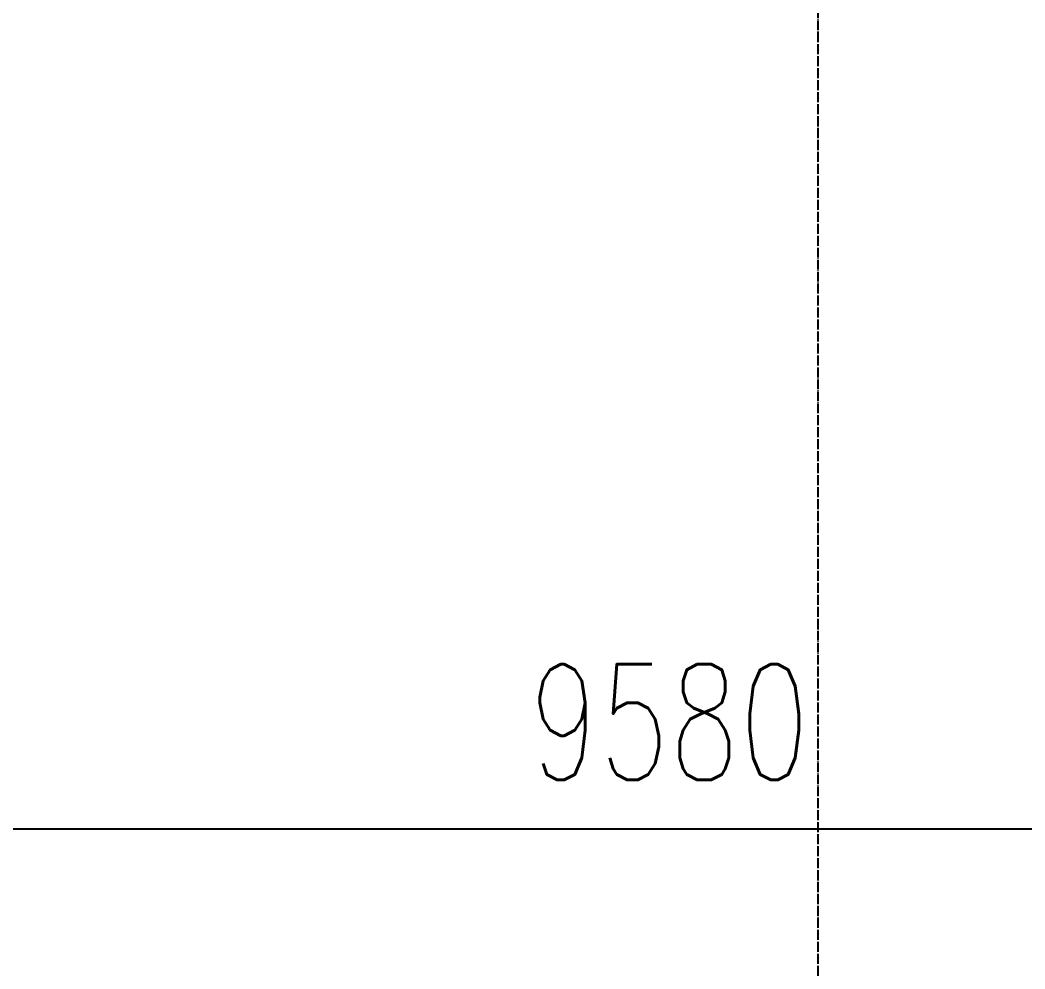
# Model space of a CAD drawing. Extents: x -1899985 to 1774885, y 556286 to 2175695.
# Drawn here: x -1660923 to -1658892, y 569201 to 571119 of the extents above; entities that cross this region are included whole.
import ezdxf

# ---------------------------------------------------------------- set-up
doc = ezdxf.new("R2010")
doc.units = 0
doc.header["$LTSCALE"] = 10
doc.header["$MEASUREMENT"] = 0
doc.linetypes.add('20剖面图$0$DOTE', pattern=[2.42, 2, -0.2, 0.02, -0.2])
doc.layers.get('Defpoints').update_dxf_attribs({"color": 210})
for name, color, linetype in [('20剖面图$0$A-AXIS-DOTE', 14, '20剖面图$0$DOTE'), ('20剖面图$0$A-LIN-V', 9, 'Continuous'), ('20剖面图$0$建-尺寸', 3, 'Continuous'), ('A-LIN-V', 9, 'Continuous')]:
    doc.layers.add(name, color=color, linetype=linetype)
doc.styles.add('20剖面图$0$A-DIM_T3', font='SIMPLEX', dxfattribs={"width": 0.705882, "bigfont": 'GBCBIG'})
doc.dimstyles.new('20剖面图$0$A-DIM&&79', dxfattribs={"dimtxt": 233.773377, "dimasz": 78.579286, "dimexe": 78.579286, "dimexo": 78.579286, "dimgap": 99.206349, "dimtad": 1, "dimdec": 0, "dimzin": 0, "dimdsep": 46, "dimtxsty": '20剖面图$0$A-DIM_T3', "dimblk": '20剖面图$0$_ArchTick', "dimcen": 0.09, "dimclrt": 7, "dimazin": 2, "dimtfac": 1, "dimtdec": 0, "dimtix": 1, "dimtmove": 2, "dimatfit": 3, "dimfxl": 1, "dimtolj": 1, "dimtzin": 0, "dimarcsym": 0})

# ---------------------------------------------------------------- blocks, each defined once
blk = doc.blocks.new('20剖面图$0$_ArchTick')
at = {"color": 0, "linetype": 'ByBlock', "const_width": 0.4}
blk.add_lwpolyline([(-0.5, -0.5), (0.5, 0.5)], dxfattribs=at)
blk = doc.blocks.new('*D560')
at = {"layer": '20剖面图$0$建-尺寸', "color": 0, "lineweight": -2, "transparency": 16777216}
for p, q in [((-1636415, 570151.4), (-1636415, 569440.3)), ((-1626835, 570151.4), (-1626835, 569440.3)), ((-1636415, 569518.9), (-1626835, 569518.9))]:
    blk.add_line(p, q, dxfattribs=at)
at = {"layer": 'Defpoints', "color": 0, "transparency": 16777216}
for p in [(-1636415, 570230), (-1626835, 570230), (-1626835, 569518.9)]:
    blk.add_point(p, dxfattribs=at)
at = {"layer": '20剖面图$0$建-尺寸', "color": 0, "lineweight": -2, "transparency": 16777216, "xscale": 78.57928649080975, "yscale": 78.57928649080975, "zscale": 78.57928649080975, "rotation": 180}
blk.add_blockref('20剖面图$0$_ArchTick', (-1636415, 569518.9), dxfattribs=at)
at = {"layer": '20剖面图$0$建-尺寸', "color": 0, "lineweight": -2, "transparency": 16777216, "xscale": 78.57928649080975, "yscale": 78.57928649080975, "zscale": 78.57928649080975}
blk.add_blockref('20剖面图$0$_ArchTick', (-1626835, 569518.9), dxfattribs=at)
at = {"layer": '20剖面图$0$建-尺寸', "color": 7, "transparency": 16777216, "insert": (-1631625, 569735), "char_height": 233.77, "attachment_point": 5, "style": '20剖面图$0$A-DIM_T3'}
blk.add_mtext('\\A1;9580', dxfattribs=at)
blk = doc.blocks.new('20剖面图$0$5555rrrrrrrrrrr')
at = {"layer": '20剖面图$0$A-AXIS-DOTE'}
blk.add_line((-1631325, 575655), (-1631325, 568562.5), dxfattribs=at)
at = {"layer": '20剖面图$0$建-尺寸'}
dim = blk.add_aligned_dim(p1=(-1636415, 570230), p2=(-1626835, 570230), distance=-711.1, dimstyle='20剖面图$0$A-DIM&&79', dxfattribs=at)
dim.commit()
dim.dimension.update_dxf_attribs({"geometry": '*D560', "text_midpoint": (-1631625, 569735)})
blk = doc.blocks.new('20剖面图')
at = {"layer": '20剖面图$0$A-LIN-V'}
blk.add_blockref('20剖面图$0$5555rrrrrrrrrrr', (-27985.4, -35), dxfattribs=at)

msp = doc.modelspace()

# ---------------------------------------------------------------- block references
at = {"layer": 'A-LIN-V'}
msp.add_blockref('20剖面图', (0, 0), dxfattribs=at)

doc.saveas('drawing.dxf')
